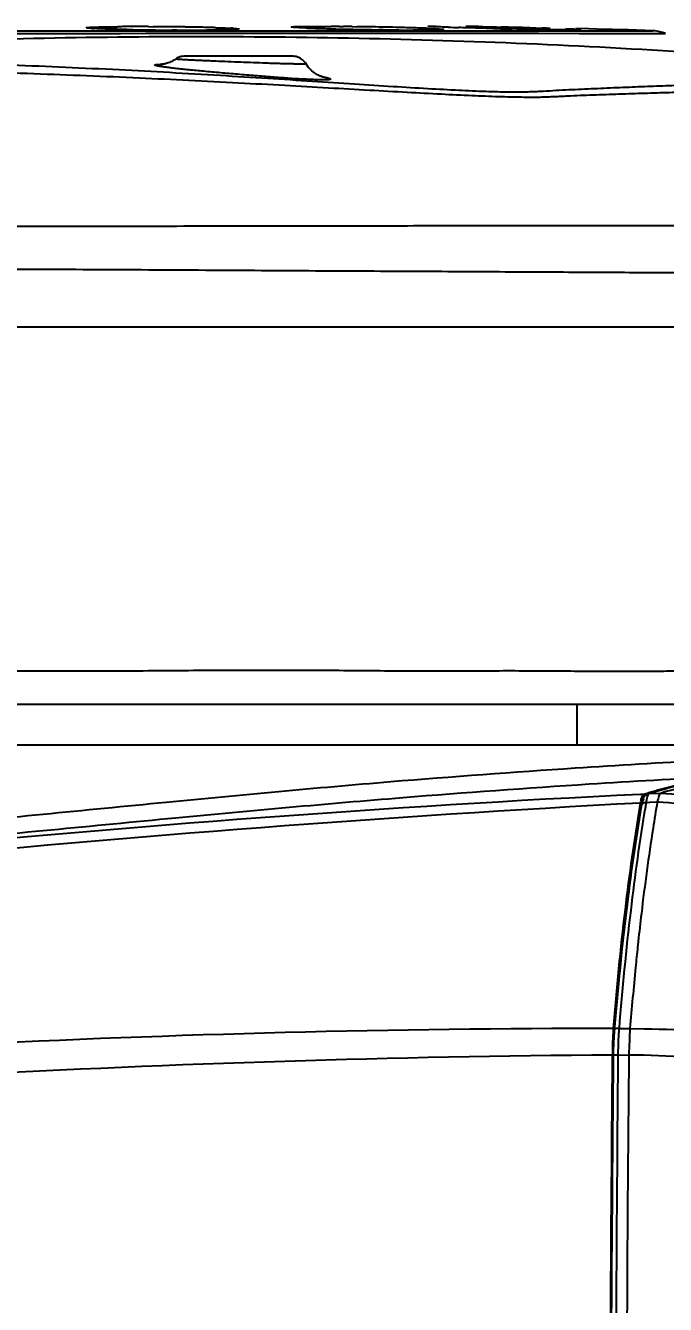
# Model space of a CAD drawing. Header units: millimetres. Extents: x 5828 to 6704, y 123 to 421.
# Drawn here: x 6432.28 to 6434.87, y 215.44 to 220.64 of the extents above; entities that cross this region are included whole.
import ezdxf

# ---------------------------------------------------------------- set-up
doc = ezdxf.new("R2010")
doc.units = ezdxf.units.MM
doc.layers.add('外形图', color=7, linetype='Continuous')
doc.layers.add('尺寸标注', color=7, linetype='Continuous')
doc.styles.add('微软雅黑', font='msyh.ttc', dxfattribs={"height": 1.5})
doc.dimstyles.new('尺寸标注_1_15比例', dxfattribs={"dimtxt": 1.5, "dimasz": 1.25, "dimexe": 0.5, "dimexo": 0.4, "dimgap": 0.5, "dimtad": 1, "dimdec": 1, "dimlfac": 15, "dimdsep": 46, "dimtxsty": '微软雅黑', "dimcen": 0.09, "dimadec": 0, "dimazin": 0, "dimtp": 0.01, "dimtm": 0.01, "dimtfac": 1, "dimtdec": 1, "dimtofl": 0, "dimtmove": 0, "dimatfit": 3, "dimfxl": 1, "dimtolj": 1, "dimarcsym": 0})

# ---------------------------------------------------------------- blocks, each defined once
blk = doc.blocks.new('*D790')
at = {"layer": 'Defpoints', "color": 0}
for p in [(6431.8498, 222.0224), (6429.7498, 214.45), (6431.8498, 214.4501)]:
    blk.add_point(p, dxfattribs=at)
at = {"layer": '尺寸标注', "color": 0, "lineweight": -2}
for p, q in [((6429.7498, 214.85), (6429.7498, 222.5224)), ((6431.8498, 214.8501), (6431.8498, 222.5224)), ((6428.4998, 222.0224), (6427.2498, 222.0224)), ((6433.0998, 222.0224), (6439.0354, 222.0224))]:
    blk.add_line(p, q, dxfattribs=at)
at = {"layer": '尺寸标注', "color": 0}
for points in [[(6428.4998, 221.814), (6428.4998, 222.2307), (6429.7498, 222.0224)], [(6433.0998, 222.2307), (6433.0998, 221.814), (6431.8498, 222.0224)]]:
    blk.add_solid(points, dxfattribs=at)
at = {"layer": '尺寸标注', "color": 0, "insert": (6436.6926, 223.3019), "char_height": 1.5, "attachment_point": 5, "style": '微软雅黑'}
blk.add_mtext('\\A1;31.5', dxfattribs=at)
blk = doc.blocks.new('*D791')
at = {"layer": 'Defpoints', "color": 0}
for p in [(6429.7498, 214.45), (6429.7498, 213.5834), (6447.9848, 213.5834)]:
    blk.add_point(p, dxfattribs=at)
at = {"layer": '尺寸标注', "color": 0, "lineweight": -2}
for p, q in [((6447.9848, 215.7), (6447.9848, 216.95)), ((6430.1498, 214.45), (6448.4848, 214.45)), ((6430.1498, 213.5834), (6448.4848, 213.5834)), ((6447.9848, 212.3334), (6447.9848, 208.1098))]:
    blk.add_line(p, q, dxfattribs=at)
at = {"layer": '尺寸标注', "color": 0}
for points in [[(6447.7765, 215.7), (6448.1932, 215.7), (6447.9848, 214.45)], [(6448.1932, 212.3334), (6447.7765, 212.3334), (6447.9848, 213.5834)]]:
    blk.add_solid(points, dxfattribs=at)
at = {"layer": '尺寸标注', "color": 0, "insert": (6446.7058, 209.5966), "char_height": 1.5, "attachment_point": 5, "rotation": 90, "style": '微软雅黑'}
blk.add_mtext('\\A1;13', dxfattribs=at)

msp = doc.modelspace()

# ---------------------------------------------------------------- linework, layer by layer
at = {"layer": '外形图', "color": 7, "linetype": 'Continuous'}
for p, q in [((6432.7748, 220.6364), (6432.7927, 220.6363)), ((6433.5491, 220.6372), (6433.5661, 220.637)), ((6433.602, 220.6366), (6433.6206, 220.6363)), ((6433.9928, 220.634), (6433.9802, 220.6344)), ((6434.1025, 220.6307), (6434.0679, 220.6317)), ((6434.1203, 220.6302), (6434.1025, 220.6307)), ((6434.1321, 220.6361), (6434.1695, 220.6354)), ((6434.1695, 220.6354), (6434.1887, 220.635)), ((6434.1887, 220.635), (6434.2079, 220.6345)), ((6434.3236, 220.6317), (6434.3398, 220.6312)), ((6434.5637, 220.6275), (6434.5108, 220.6289)), ((6434.5962, 220.6266), (6434.5637, 220.6275)), ((6430.7955, 220.6197), (6432.6538, 220.6197)), ((6432.5568, 220.6091), (6432.6609, 220.6092)), ((6432.6538, 220.6197), (6433.762, 220.6197)), ((6432.6609, 220.6092), (6432.764, 220.6093)), ((6432.764, 220.6093), (6432.866, 220.6093)), ((6432.866, 220.6093), (6432.9666, 220.6094)), ((6432.889, 220.6223), (6432.87, 220.6224)), ((6432.9666, 220.6094), (6433.3525, 220.6095)), ((6433.3525, 220.6095), (6433.6211, 220.6095)), ((6433.6211, 220.6095), (6433.7063, 220.6095)), ((6433.7063, 220.6095), (6433.8697, 220.6095)), ((6433.7279, 220.6237), (6433.709, 220.6239)), ((6433.762, 220.6197), (6434.8226, 220.6199)), ((6433.8697, 220.6095), (6433.9477, 220.6095)), ((6433.9477, 220.6095), (6434.0962, 220.6095)), ((6434.0962, 220.6095), (6434.2337, 220.6094)), ((6434.2337, 220.6094), (6434.3595, 220.6094)), ((6434.2715, 220.6266), (6434.2526, 220.627)), ((6434.3595, 220.6094), (6434.5242, 220.6092)), ((6434.4106, 220.6239), (6434.3789, 220.6245)), ((6434.5242, 220.6092), (6434.6586, 220.609)), ((6434.7245, 220.6231), (6434.5962, 220.6266)), ((6434.7025, 220.6237), (6434.6397, 220.6254)), ((6434.6586, 220.609), (6434.7308, 220.6088)), ((6434.6969, 220.6237), (6434.7265, 220.623)), ((6434.8234, 220.6199), (6434.7245, 220.6231)), ((6434.7308, 220.6088), (6434.7886, 220.6087)), ((6434.7615, 220.6087), (6434.8319, 220.6085)), ((6434.8232, 220.6199), (6434.8202, 220.6199)), ((6434.8226, 220.6199), (6434.8234, 220.6199)), ((6434.8226, 220.6199), (6434.8234, 220.6199)), ((6434.8234, 220.6199), (6434.8232, 220.6199)), ((6434.8234, 220.6199), (6434.8234, 220.6199)), ((6434.8319, 220.6085), (6434.8735, 220.608)), ((6434.8735, 220.608), (6434.8746, 220.6079)), ((6432.885, 220.5046), (6432.885, 220.5047)), ((6433.3577, 220.5167), (6432.9232, 220.5167)), ((6433.4142, 220.4855), (6433.4142, 220.4854)), ((6433.4817, 220.4328), (6433.4824, 220.4327)), ((6428.3048, 219.4167), (6437.4124, 219.4167)), ((6428.2805, 217.8834), (6435.439, 217.8834)), ((6434.5165, 217.7167), (6434.5165, 217.8834)), ((6435.2849, 217.7167), (6428.4148, 217.7167)), ((6434.7738, 217.5164), (6434.7872, 217.5172)), ((6434.7738, 217.5165), (6434.7872, 217.5172)), ((6434.7872, 217.5172), (6434.8003, 217.5213)), ((6434.7872, 217.5172), (6434.8003, 217.5208)), ((6434.8016, 217.5172), (6434.8013, 217.5171)), ((6434.8067, 217.5181), (6434.8016, 217.5172)), ((6434.855, 217.5205), (6434.8067, 217.5181)), ((6434.7722, 217.4722), (6434.7737, 217.4812)), ((6434.7801, 217.488), (6434.7765, 217.471)), ((6434.7848, 217.5011), (6434.7801, 217.488)), ((6434.7935, 217.4692), (6434.793, 217.466)), ((6434.7936, 217.4684), (6434.7931, 217.4651)), ((6434.7957, 217.4823), (6434.7935, 217.4692)), ((6434.811, 217.4831), (6434.7957, 217.4823)), ((6434.8416, 217.4847), (6434.811, 217.4831)), ((6434.686, 216.5651), (6434.7009, 216.565)), ((6434.7009, 216.565), (6434.7307, 216.565)), ((6434.6816, 216.457), (6434.726, 216.4572))]:
    msp.add_line(p, q, dxfattribs=at)
for points in [[(6434.7258, 220.623), (6434.7265, 220.623), (6434.7265, 220.623)], [(6434.8746, 220.6079), (6434.8621, 220.6129), (6434.8461, 220.6172), (6434.832, 220.6194), (6434.8234, 220.6199)], [(6434.8319, 220.6085), (6434.8479, 220.6084), (6434.8602, 220.6082), (6434.8688, 220.6081), (6434.8735, 220.608)], [(6432.885, 220.5047), (6432.8811, 220.502), (6432.8752, 220.4985), (6432.8696, 220.4954), (6432.8642, 220.4928), (6432.8591, 220.4906), (6432.8544, 220.4888), (6432.8502, 220.4874), (6432.8464, 220.4863), (6432.8431, 220.4854), (6432.8403, 220.4847), (6432.8377, 220.4842), (6432.8354, 220.4837), (6432.8334, 220.4834), (6432.8318, 220.4831), (6432.8305, 220.483), (6432.8297, 220.4829), (6432.8293, 220.4828)], [(6432.9232, 220.5167), (6432.9175, 220.5165), (6432.9118, 220.5157), (6432.9061, 220.5145), (6432.9006, 220.5128), (6432.8953, 220.5106), (6432.8902, 220.5079), (6432.885, 220.5047)], [(6433.4189, 220.4784), (6433.4119, 220.4888), (6433.4084, 220.4933), (6433.4045, 220.4975), (6433.4002, 220.5014), (6433.3956, 220.5049), (6433.3907, 220.5079), (6433.3856, 220.5106), (6433.3803, 220.5128), (6433.3748, 220.5145), (6433.3692, 220.5157), (6433.3635, 220.5165), (6433.3577, 220.5167)], [(6433.4822, 220.4318), (6433.4824, 220.4318), (6433.4824, 220.4318), (6433.4819, 220.4319), (6433.4811, 220.4321), (6433.4798, 220.4325), (6433.4782, 220.4331), (6433.4762, 220.4338), (6433.4739, 220.4347), (6433.4713, 220.4358), (6433.4684, 220.4371), (6433.4651, 220.4387), (6433.4614, 220.4407), (6433.4573, 220.443), (6433.4529, 220.4458), (6433.4482, 220.449), (6433.4434, 220.4527), (6433.4385, 220.4568), (6433.4336, 220.4614), (6433.4286, 220.4665), (6433.4237, 220.4722), (6433.4189, 220.4784)], [(6434.8013, 217.5171), (6434.7924, 217.5118), (6434.7848, 217.5011)], [(6434.7765, 217.471), (6434.7355, 217.2025), (6434.6965, 216.8788), (6434.6665, 216.5575)], [(6434.6665, 216.5575), (6434.6649, 216.5361), (6434.6625, 216.4814), (6434.6621, 216.456)], [(6434.6621, 216.456), (6434.6556, 215.5813), (6434.6517, 214.7454), (6434.6506, 214.0167)]]:
    msp.add_lwpolyline(points, dxfattribs=at)
for centre, radius, start, end in [((6432.6046, 221.6271), 0.9998, 266.6219, 267.075), ((6432.7155, 212.495), 8.1415, 90.27017, 90.46888), ((6432.7254, 210.3327), 10.3038, 89.91762, 90.2689), ((6432.7246, 208.1388), 12.4977, 89.76969, 89.92812), ((6432.72, 207.0712), 13.5653, 89.37751, 89.69278), ((6432.7289, 207.8447), 12.7918, 89.12604, 89.38006), ((6432.7599, 209.8381), 10.7981, 88.84413, 89.12904), ((6432.8188, 212.7342), 7.9015, 88.38854, 88.84752), ((6433.0578, 219.6379), 0.9934, 86.4972, 86.9585), ((6433.6142, 225.6649), 5.038, 267.7926, 268.0817), ((6433.6741, 227.4225), 6.7966, 268.07315, 268.19107), ((6433.7835, 231.0246), 10.4004, 268.21501, 268.56346), ((6433.4367, 208.2916), 12.3461, 89.4784, 89.62659), ((6433.8847, 235.036), 14.4131, 268.56086, 268.77293), ((6433.412, 205.7131), 14.9247, 89.27077, 89.40836), ((6433.3922, 204.1937), 16.4442, 88.9378, 89.20413), ((6433.409, 205.0664), 15.5713, 88.73253, 88.94), ((6433.4618, 207.4285), 13.2087, 88.50348, 88.73488), ((6433.5521, 210.8671), 9.7688, 88.13509, 88.50608), ((6433.6548, 214.1057), 6.5287, 87.98846, 88.11123), ((6433.7129, 215.74), 4.8934, 87.6991, 87.997), ((6434.4284, 233.5718), 12.9451, 268.07163, 268.26132), ((6433.7057, 199.0582), 21.5821, 88.86793, 89.04883), ((6434.9989, 254.1018), 33.4831, 268.59206, 268.72282), ((6433.6022, 193.7017), 26.9396, 88.58896, 88.71167), ((6433.6698, 196.4265), 24.214, 88.45298, 88.59022), ((6433.9161, 205.1353), 15.5017, 88.18831, 88.30677), ((6432.9086, 232.2436), 11.6211, 268.89445, 269.15532), ((6432.9451, 234.6709), 14.0487, 269.15237, 269.38146), ((6432.957, 235.7153), 15.0932, 269.37896, 269.66982), ((6432.9507, 234.3673), 13.7451, 269.74279, 269.89797), ((6432.9477, 232.2278), 11.6057, 269.89384, 270.15492), ((6432.9544, 229.6862), 9.064, 270.15639, 270.35858), ((6433.9474, 237.9306), 17.3083, 268.77058, 268.95724), ((6433.9692, 239.0856), 18.4636, 268.95511, 269.19268), ((6433.9446, 237.2361), 16.6139, 269.25266, 269.38026), ((6433.9157, 234.4857), 13.8634, 269.37661, 269.59323), ((6433.8926, 231.2593), 10.6368, 269.59434, 269.76796), ((6434.8145, 245.0426), 24.422, 268.85619, 268.97788), ((6434.3161, 216.6037), 4.0263, 87.3465, 87.808), ((6432.8424, 219.7901), 0.6935, 90.6365, 91.0919), ((6433.358, 219.7661), 0.6781, 79.4895, 79.9209), ((6437.843, 155.2394), 62.3526, 92.821433, 98.506659), ((6438.4399, 149.0769), 68.5024, 93.067874, 98.239389), ((6434.9923, 217.4309), 0.219, 169.3755, 170.3346), ((6434.9457, 217.4678), 0.1505, 167.3333, 168.8342), ((6445.3416, 215.7827), 10.6383, 173.25574, 173.86814), ((6446.9618, 215.6114), 12.2675, 173.98642, 174.37964), ((6445.7996, 215.7326), 11.099, 173.86341, 173.98019), ((6452.158, 215.1051), 17.4884, 174.39623, 175.21135), ((6434.6628, 164.143), 52.422, 89.99924, 95.83212), ((6436.175, 216.4469), 1.5162, 176.8418, 178.2151), ((6435.9986, 216.4567), 1.3395, 175.6648, 176.8419), ((6435.8777, 216.4656), 1.2183, 175.3164, 175.653), ((6436.3002, 216.4476), 1.6186, 177.0658, 178.351), ((6436.1168, 216.457), 1.4349, 176.0244, 177.0643), ((6435.9882, 216.4657), 1.306, 175.6389, 176.0153), ((6436.3065, 216.4426), 1.6477, 178.2076, 179.5058), ((6436.4412, 216.4434), 1.7596, 178.3439, 179.5576), ((6435.0499, 161.3778), 55.0804, 90.40681, 95.94119), ((6703.2158, 213.9659), 268.5685, 179.468583, 179.989159), ((6725.7826, 213.858), 291.1318, 179.488731, 179.968771), ((6723.987, 213.8649), 289.317, 179.486677, 179.969947)]:
    msp.add_arc(centre, radius, start, end, dxfattribs=at)
for points, knots in [([(6432.5221, 220.6317), (6432.5221, 220.6325), (6432.5264, 220.6324), (6432.5314, 220.6336), (6432.5426, 220.6339), (6432.5567, 220.6346), (6432.5751, 220.6351), (6432.6061, 220.6358), (6432.6311, 220.6361), (6432.6488, 220.6362)], [0, 0, 0, 0, 0.017832, 0.068246, 0.151133, 0.265444, 0.409644, 0.581765, 1, 1, 1, 1]), ([(6432.5457, 220.629), (6432.5422, 220.6292), (6432.5365, 220.6296), (6432.5286, 220.6301), (6432.525, 220.631), (6432.5221, 220.6312), (6432.5221, 220.6317)], [0, 0, 0, 0, 0.430754, 0.742074, 0.931433, 1, 1, 1, 1]), ([(6432.6844, 220.6247), (6432.6709, 220.6249), (6432.6273, 220.6259), (6432.5837, 220.627), (6432.5535, 220.6286)], [0, 0, 0, 0, 0.307851, 1, 1, 1, 1]), ([(6433.041, 220.6325), (6433.0479, 220.6323), (6433.071, 220.6316), (6433.0942, 220.6307), (6433.1105, 220.6299)], [0, 0, 0, 0, 0.295928, 1, 1, 1, 1]), ([(6433.1185, 220.6294), (6433.1219, 220.6292), (6433.1276, 220.6288), (6433.1355, 220.6282), (6433.1391, 220.6274), (6433.1421, 220.6272), (6433.1421, 220.6266)], [0, 0, 0, 0, 0.430702, 0.742004, 0.931381, 1, 1, 1, 1]), ([(6433.3547, 220.6351), (6433.3547, 220.6361), (6433.3606, 220.6354), (6433.3669, 220.637), (6433.3816, 220.6368), (6433.3999, 220.6374), (6433.4236, 220.6375), (6433.4631, 220.6377), (6433.4948, 220.6376), (6433.5172, 220.6374)], [0, 0, 0, 0, 0.017714, 0.069075, 0.153483, 0.26947, 0.414967, 0.58736, 1, 1, 1, 1]), ([(6433.3809, 220.6324), (6433.3771, 220.6327), (6433.3708, 220.6331), (6433.362, 220.6335), (6433.3581, 220.6345), (6433.3547, 220.6345), (6433.3547, 220.6351)], [0, 0, 0, 0, 0.431539, 0.743595, 0.933117, 1, 1, 1, 1]), ([(6433.4201, 220.6307), (6433.4164, 220.6308), (6433.4033, 220.6313), (6433.3902, 220.6319), (6433.3809, 220.6324)], [0, 0, 0, 0, 0.288422, 1, 1, 1, 1]), ([(6433.9094, 220.6294), (6433.913, 220.6292), (6433.9258, 220.6287), (6433.9386, 220.6281), (6433.9477, 220.6276)], [0, 0, 0, 0, 0.28706, 1, 1, 1, 1]), ([(6433.9111, 220.638), (6433.9111, 220.6383), (6433.9126, 220.6382), (6433.9132, 220.6384), (6433.9139, 220.6384)], [0, 0, 0, 0, 0.257297, 1, 1, 1, 1]), ([(6433.9397, 220.636), (6433.9356, 220.6362), (6433.9287, 220.6367), (6433.919, 220.6367), (6433.9149, 220.638), (6433.9111, 220.6374), (6433.9111, 220.638)], [0, 0, 0, 0, 0.43274, 0.745709, 0.935332, 1, 1, 1, 1]), ([(6433.9139, 220.6384), (6433.9153, 220.6385), (6433.9251, 220.6388), (6433.9349, 220.6388), (6433.9432, 220.6387)], [0, 0, 0, 0, 0.149144, 1, 1, 1, 1]), ([(6433.9802, 220.6344), (6433.9763, 220.6346), (6433.9628, 220.6351), (6433.9493, 220.6356), (6433.9397, 220.636)], [0, 0, 0, 0, 0.28681, 1, 1, 1, 1]), ([(6433.9477, 220.6276), (6433.9516, 220.6273), (6433.9581, 220.6268), (6433.9672, 220.6264), (6433.9712, 220.6254), (6433.9747, 220.6254), (6433.9747, 220.6248)], [0, 0, 0, 0, 0.431476, 0.743596, 0.933188, 1, 1, 1, 1]), ([(6430.3949, 220.4903), (6430.8475, 220.5276), (6431.7548, 220.5826), (6433.1182, 220.606), (6434.4811, 220.57), (6435.3877, 220.5066), (6435.8398, 220.4652)], [0, 0, 0, 0, 0.24991, 0.500056, 0.750174, 1, 1, 1, 1]), ([(6432.1342, 220.6088), (6432.1698, 220.6088), (6432.3106, 220.6089), (6432.4515, 220.609), (6432.5568, 220.6091)], [0, 0, 0, 0, 0.252073, 1, 1, 1, 1]), ([(6433.1421, 220.6266), (6433.1421, 220.6258), (6433.1375, 220.6259), (6433.1324, 220.6247), (6433.1208, 220.6244), (6433.1062, 220.6237), (6433.0872, 220.6233), (6433.0552, 220.6227), (6433.0294, 220.6225), (6433.0111, 220.6223)], [0, 0, 0, 0, 0.017833, 0.068351, 0.151404, 0.2659, 0.410243, 0.582395, 1, 1, 1, 1]), ([(6433.9747, 220.6248), (6433.9747, 220.6241), (6433.9704, 220.6244), (6433.9656, 220.6233), (6433.9544, 220.6233), (6433.9405, 220.6228), (6433.9224, 220.6227), (6433.8918, 220.6224), (6433.867, 220.6225), (6433.8495, 220.6226)], [0, 0, 0, 0, 0.017456, 0.06771, 0.150497, 0.264759, 0.408974, 0.581196, 1, 1, 1, 1]), ([(6434.5311, 220.6236), (6434.5311, 220.6229), (6434.5269, 220.6238), (6434.5224, 220.6226), (6434.5116, 220.6231), (6434.4983, 220.6228), (6434.4808, 220.623), (6434.4513, 220.6233), (6434.4274, 220.6237), (6434.4106, 220.6239)], [0, 0, 0, 0, 0.016949, 0.066965, 0.149553, 0.263666, 0.407825, 0.580154, 1, 1, 1, 1]), ([(6434.5025, 220.6257), (6434.5073, 220.6254), (6434.5146, 220.6253), (6434.5238, 220.6241), (6434.5292, 220.6249), (6434.5311, 220.6236)], [0, 0, 0, 0, 0.500444, 0.750668, 1, 1, 1, 1]), ([(6436.3818, 220.3957), (6436.3835, 220.3953), (6436.3858, 220.3946), (6436.3887, 220.3937), (6436.3904, 220.3931), (6436.3919, 220.3925), (6436.393, 220.392), (6436.3939, 220.3915), (6436.3945, 220.3911), (6436.3948, 220.3906), (6436.3946, 220.3901), (6436.3941, 220.3898), (6436.3933, 220.3895), (6436.3922, 220.3893), (6436.39, 220.389), (6436.3864, 220.3888), (6436.381, 220.3887), (6436.3744, 220.3888), (6436.3668, 220.389), (6436.3582, 220.3893), (6436.349, 220.3897), (6436.3393, 220.3902), (6436.3293, 220.3907), (6436.3156, 220.3914), (6436.2986, 220.3923), (6436.2784, 220.3932), (6436.2583, 220.394), (6436.2381, 220.3949), (6436.2178, 220.3957), (6436.1904, 220.3968), (6436.156, 220.3981), (6436.1146, 220.3995), (6436.0732, 220.4007), (6436.0314, 220.4019), (6435.9893, 220.4029), (6435.9467, 220.4038), (6435.889, 220.405), (6435.8159, 220.4062), (6435.7272, 220.4072), (6435.6064, 220.4079), (6435.4526, 220.4078), (6435.2644, 220.4055), (6435.0718, 220.4016), (6434.9088, 220.3969), (6434.7765, 220.3919), (6434.6755, 220.3876), (6434.5901, 220.384), (6434.521, 220.3809), (6434.4691, 220.3784), (6434.4172, 220.3756), (6434.3735, 220.3731), (6434.337, 220.3713), (6434.3067, 220.3703), (6434.2728, 220.3698), (6434.2346, 220.37), (6434.1914, 220.3709), (6434.1245, 220.373), (6434.03, 220.3772), (6433.9043, 220.384), (6433.7628, 220.3927), (6433.6065, 220.4028), (6433.4368, 220.414), (6433.2552, 220.4257), (6432.9932, 220.4421), (6432.6468, 220.4616), (6432.2159, 220.4806), (6431.774, 220.4931), (6431.4772, 220.4961), (6431.3292, 220.496)], [0, 0, 0, 0, 0.001005, 0.001424, 0.001788, 0.002095, 0.002344, 0.002537, 0.002676, 0.002769, 0.002847, 0.002957, 0.003121, 0.003346, 0.003636, 0.004419, 0.005476, 0.006786, 0.008313, 0.010011, 0.011839, 0.013759, 0.015739, 0.017757, 0.021808, 0.025783, 0.029718, 0.033675, 0.037682, 0.041725, 0.049858, 0.058001, 0.066147, 0.07434, 0.082622, 0.091004, 0.099485, 0.116686, 0.134131, 0.15183, 0.187963, 0.224906, 0.262845, 0.301622, 0.321144, 0.340943, 0.361275, 0.371569, 0.381799, 0.391929, 0.402207, 0.407637, 0.413513, 0.420086, 0.42759, 0.436101, 0.445569, 0.467102, 0.491878, 0.519837, 0.550741, 0.584288, 0.620184, 0.658153, 0.739165, 0.82487, 0.912674, 1, 1, 1, 1]), ([(6433.5141, 220.4236), (6433.5141, 220.4235), (6433.5141, 220.4232), (6433.5138, 220.4228), (6433.5134, 220.4225), (6433.5127, 220.4222), (6433.5118, 220.4219), (6433.5102, 220.4215), (6433.5077, 220.4211), (6433.504, 220.4207), (6433.4995, 220.4205), (6433.4941, 220.4203), (6433.4879, 220.4202), (6433.4809, 220.4202), (6433.47, 220.4203), (6433.4544, 220.4207), (6433.4336, 220.4215), (6433.4007, 220.4231), (6433.3538, 220.4259), (6433.2922, 220.4302), (6433.225, 220.4354), (6433.155, 220.4411), (6433.0849, 220.4471), (6433.0278, 220.4522), (6432.9843, 220.4563), (6432.954, 220.4593), (6432.9257, 220.4621), (6432.8998, 220.4649), (6432.8765, 220.4674), (6432.8588, 220.4695), (6432.8462, 220.4712), (6432.8378, 220.4723), (6432.8303, 220.4733), (6432.8235, 220.4744), (6432.8176, 220.4753), (6432.8126, 220.4763), (6432.8084, 220.4771), (6432.805, 220.4779), (6432.8028, 220.4786), (6432.8015, 220.4792), (6432.8008, 220.4795), (6432.8003, 220.4798), (6432.8, 220.4802), (6432.8, 220.4806), (6432.8002, 220.4807), (6432.8003, 220.4808)], [0, 0, 0, 0, 0.000524, 0.001108, 0.001879, 0.002893, 0.004177, 0.005742, 0.009734, 0.014893, 0.021224, 0.028711, 0.03734, 0.047094, 0.057954, 0.082884, 0.111897, 0.144739, 0.220639, 0.307732, 0.402667, 0.501701, 0.600843, 0.696048, 0.740944, 0.783412, 0.823025, 0.859374, 0.892104, 0.920882, 0.933703, 0.945441, 0.956065, 0.965547, 0.97387, 0.981019, 0.98698, 0.991742, 0.995308, 0.996651, 0.997709, 0.998498, 0.999057, 0.999493, 1, 1, 1, 1]), ([(6432.8003, 220.4808), (6432.8005, 220.4811), (6432.8015, 220.4815), (6432.8032, 220.4819), (6432.8058, 220.4823), (6432.809, 220.4826), (6432.813, 220.4829), (6432.8198, 220.4833), (6432.8253, 220.4835), (6432.8292, 220.4835)], [0, 0, 0, 0, 0.038174, 0.100283, 0.187406, 0.299786, 0.437459, 0.600302, 1, 1, 1, 1]), ([(6433.4142, 220.4854), (6433.4142, 220.4854), (6433.4141, 220.4852), (6433.4136, 220.4851), (6433.4127, 220.4849), (6433.4111, 220.4847), (6433.4089, 220.4846), (6433.406, 220.4844), (6433.4025, 220.4844), (6433.3985, 220.4843), (6433.3919, 220.4843), (6433.3822, 220.4843), (6433.3689, 220.4845), (6433.3535, 220.4848), (6433.3361, 220.4852), (6433.3169, 220.4857), (6433.2961, 220.4864), (6433.2739, 220.4871), (6433.2421, 220.4882), (6433.2003, 220.4897), (6433.1492, 220.4917), (6433.098, 220.4937), (6433.0562, 220.4954), (6433.0243, 220.4968), (6433.002, 220.4978), (6432.9812, 220.4987), (6432.962, 220.4996), (6432.9447, 220.5004), (6432.9293, 220.5012), (6432.9161, 220.5019), (6432.9065, 220.5025), (6432.9, 220.5029), (6432.896, 220.5032), (6432.8926, 220.5035), (6432.8899, 220.5037), (6432.888, 220.5039), (6432.8868, 220.5041), (6432.8861, 220.5042), (6432.8856, 220.5043), (6432.8853, 220.5044), (6432.8849, 220.5045), (6432.885, 220.5046)], [0, 0, 0, 0, 0.000294, 0.000812, 0.002685, 0.005724, 0.009935, 0.015317, 0.021861, 0.029549, 0.038364, 0.059291, 0.084448, 0.113601, 0.146482, 0.182784, 0.222173, 0.264268, 0.308675, 0.402703, 0.500617, 0.598593, 0.692777, 0.73728, 0.77947, 0.818931, 0.855279, 0.888166, 0.917266, 0.942312, 0.963057, 0.971756, 0.979311, 0.985705, 0.990922, 0.994953, 0.996523, 0.997796, 0.998773, 0.999456, 1, 1, 1, 1]), ([(6436.4639, 220.3722), (6436.4644, 220.372), (6436.4652, 220.3716), (6436.4663, 220.371), (6436.4671, 220.3704), (6436.4676, 220.3699), (6436.4678, 220.3693), (6436.4677, 220.3687), (6436.4671, 220.3683), (6436.4664, 220.3679), (6436.4653, 220.3676), (6436.4632, 220.3671), (6436.4597, 220.3667), (6436.4546, 220.3664), (6436.4484, 220.3663), (6436.4411, 220.3663), (6436.4329, 220.3664), (6436.4241, 220.3666), (6436.4114, 220.3669), (6436.395, 220.3676), (6436.3751, 220.3685), (6436.3552, 220.3693), (6436.3354, 220.37), (6436.3156, 220.3708), (6436.2886, 220.3718), (6436.2546, 220.3731), (6436.2136, 220.3745), (6436.1723, 220.3759), (6436.1309, 220.3771), (6436.0892, 220.3782), (6436.0329, 220.3795), (6435.9616, 220.3807), (6435.8753, 220.3817), (6435.7878, 220.382), (6435.6991, 220.3819), (6435.6093, 220.3813), (6435.4868, 220.3801), (6435.3299, 220.3779), (6435.1373, 220.3743), (6434.9735, 220.3706), (6434.8399, 220.3666), (6434.7374, 220.3633), (6434.6508, 220.3605), (6434.5807, 220.3581), (6434.5281, 220.356), (6434.4845, 220.3541), (6434.4495, 220.3524), (6434.4224, 220.3511), (6434.3938, 220.3499), (6434.3624, 220.349), (6434.3273, 220.3487), (6434.2879, 220.3491), (6434.2439, 220.35), (6434.1768, 220.3519), (6434.0831, 220.3556), (6433.9592, 220.3615), (6433.8205, 220.3689), (6433.6677, 220.3776), (6433.5021, 220.3871), (6433.3249, 220.3971), (6433.0688, 220.4111), (6432.7289, 220.4282), (6432.3044, 220.4455), (6431.8664, 220.4581), (6431.5713, 220.4625), (6431.4236, 220.4635)], [0, 0, 0, 0, 0.000299, 0.000543, 0.000736, 0.000879, 0.000986, 0.001083, 0.001206, 0.001376, 0.001601, 0.001886, 0.002644, 0.003658, 0.00491, 0.006367, 0.007994, 0.009754, 0.011614, 0.015519, 0.019505, 0.023431, 0.027328, 0.031255, 0.03524, 0.043323, 0.051473, 0.059635, 0.06782, 0.076064, 0.084386, 0.101264, 0.118376, 0.135675, 0.153204, 0.170997, 0.189039, 0.225933, 0.264122, 0.303381, 0.323244, 0.343462, 0.364228, 0.374714, 0.38512, 0.395433, 0.400621, 0.405935, 0.411535, 0.41766, 0.424547, 0.432361, 0.441089, 0.450673, 0.472205, 0.496759, 0.524316, 0.554673, 0.587577, 0.622784, 0.660067, 0.739872, 0.824778, 0.912324, 1, 1, 1, 1]), ([(6433.4824, 220.4327), (6433.4869, 220.4318), (6433.4932, 220.4306), (6433.5009, 220.4288), (6433.5054, 220.4276), (6433.5089, 220.4265), (6433.5115, 220.4255), (6433.5132, 220.4247), (6433.514, 220.4239), (6433.5141, 220.4236)], [0, 0, 0, 0, 0.412078, 0.577749, 0.715996, 0.826698, 0.910095, 0.966931, 1, 1, 1, 1]), ([(6431.1384, 219.8245), (6431.2971, 219.8245), (6431.536, 219.8244), (6431.8549, 219.8246), (6432.1736, 219.8251), (6432.4898, 219.8258), (6432.802, 219.8262), (6433.0298, 219.8263), (6433.2518, 219.8264), (6433.4669, 219.8267), (6433.6741, 219.8272), (6433.8724, 219.8277), (6434.0609, 219.8281), (6434.2386, 219.8283), (6434.4047, 219.8285), (6434.5584, 219.8287), (6434.6991, 219.8289), (6434.8262, 219.8289), (6434.9233, 219.8289), (6434.9936, 219.829), (6435.0536, 219.8292), (6435.1084, 219.8292), (6435.1583, 219.8288), (6435.1905, 219.8286), (6435.22, 219.8288), (6435.2478, 219.8292), (6435.2749, 219.8294), (6435.3019, 219.8292), (6435.3291, 219.8286), (6435.3654, 219.828), (6435.4103, 219.8283), (6435.4639, 219.8297), (6435.5172, 219.8302), (6435.5707, 219.8297), (6435.624, 219.8288), (6435.677, 219.828), (6435.7296, 219.8275), (6435.7819, 219.8274), (6435.8512, 219.8276), (6435.9373, 219.828), (6436.04, 219.8285), (6436.1752, 219.8286), (6436.3092, 219.8278), (6436.4419, 219.8275), (6436.5238, 219.8276), (6436.5888, 219.8276), (6436.637, 219.8276), (6436.6849, 219.8278), (6436.7482, 219.8281), (6436.8111, 219.8284), (6436.8736, 219.8282), (6436.9198, 219.8279), (6436.9657, 219.8277), (6437.0112, 219.8278), (6437.0566, 219.8284), (6437.0943, 219.8288), (6437.1245, 219.8286), (6437.1471, 219.8283), (6437.1696, 219.8279), (6437.1919, 219.8278), (6437.2139, 219.8282), (6437.2357, 219.8292), (6437.2575, 219.8294), (6437.272, 219.8282), (6437.2792, 219.827)], [0, 0, 0, 0, 0.077556, 0.116688, 0.155805, 0.233231, 0.271162, 0.308324, 0.344534, 0.379616, 0.413405, 0.445743, 0.47648, 0.505467, 0.532557, 0.557622, 0.580566, 0.601308, 0.619721, 0.628, 0.63564, 0.649018, 0.654793, 0.660007, 0.664759, 0.669219, 0.673579, 0.677968, 0.682419, 0.686888, 0.695697, 0.704366, 0.713048, 0.721768, 0.73047, 0.7391, 0.747659, 0.756167, 0.764646, 0.781523, 0.79825, 0.814819, 0.84756, 0.863707, 0.879663, 0.887566, 0.89542, 0.903225, 0.910981, 0.926349, 0.933951, 0.941484, 0.948944, 0.956347, 0.963727, 0.971112, 0.974803, 0.978484, 0.982147, 0.985778, 0.989369, 0.992917, 0.996442, 1, 1, 1, 1]), ([(6431.1244, 219.6562), (6431.2844, 219.6556), (6431.606, 219.6541), (6432.0876, 219.6519), (6432.4878, 219.6502), (6432.8034, 219.6486), (6433.0341, 219.6472), (6433.2593, 219.6458), (6433.4778, 219.6445), (6433.6886, 219.6434), (6433.8909, 219.6424), (6434.0835, 219.6414), (6434.2657, 219.6404), (6434.4364, 219.6394), (6434.595, 219.6386), (6434.7408, 219.6378), (6434.8731, 219.6372), (6434.9912, 219.6365), (6435.0804, 219.6363), (6435.1441, 219.6363), (6435.1859, 219.6363), (6435.2238, 219.6363), (6435.2581, 219.6364), (6435.2891, 219.6368), (6435.3177, 219.6377), (6435.345, 219.6386), (6435.3809, 219.6395), (6435.4169, 219.6391), (6435.4532, 219.6389), (6435.4802, 219.6391), (6435.5071, 219.6398), (6435.5426, 219.6409), (6435.5871, 219.642), (6435.6406, 219.6422), (6435.694, 219.6416), (6435.7471, 219.6411), (6435.8173, 219.6408), (6435.9045, 219.6413), (6436.0086, 219.6422), (6436.1119, 219.6431), (6436.2142, 219.6436), (6436.3155, 219.6438), (6436.416, 219.6439), (6436.5155, 219.6441), (6436.614, 219.6446), (6436.7115, 219.6448), (6436.8081, 219.6452), (6436.888, 219.6451), (6436.9515, 219.6445), (6436.9986, 219.6438), (6437.0453, 219.6431), (6437.0918, 219.6427), (6437.1381, 219.6427), (6437.1768, 219.6426), (6437.2076, 219.6421), (6437.2306, 219.6415), (6437.2535, 219.6409), (6437.2762, 219.6406), (6437.2986, 219.6409), (6437.3209, 219.6416), (6437.3433, 219.6415), (6437.3583, 219.6398), (6437.3657, 219.6384)], [0, 0, 0, 0, 0.076909, 0.154556, 0.231494, 0.269241, 0.306266, 0.342395, 0.377457, 0.411291, 0.443742, 0.474658, 0.50389, 0.531291, 0.556736, 0.580122, 0.601359, 0.62033, 0.636891, 0.644228, 0.650927, 0.656994, 0.662456, 0.667384, 0.671909, 0.67622, 0.680485, 0.689179, 0.693555, 0.697895, 0.702188, 0.706457, 0.714997, 0.723574, 0.732146, 0.740663, 0.74911, 0.765893, 0.782587, 0.79914, 0.815525, 0.831761, 0.847861, 0.863814, 0.879597, 0.89521, 0.91068, 0.926018, 0.933623, 0.941169, 0.94865, 0.956086, 0.963509, 0.970939, 0.974649, 0.978343, 0.98201, 0.985639, 0.98923, 0.992797, 0.996366, 1, 1, 1, 1]), ([(6435.3222, 218.0163), (6435.3148, 218.0167), (6435.3036, 218.0176), (6435.2884, 218.0186), (6435.2764, 218.0189), (6435.2639, 218.019), (6435.251, 218.0186), (6435.2376, 218.0179), (6435.2188, 218.017), (6435.1993, 218.0165), (6435.1791, 218.0165), (6435.1633, 218.0167), (6435.1469, 218.0171), (6435.1242, 218.0176), (6435.0945, 218.0181), (6435.0574, 218.0184), (6435.0043, 218.0183), (6434.9333, 218.0173), (6434.843, 218.0159), (6434.7457, 218.0152), (6434.6419, 218.0154), (6434.5513, 218.016), (6434.4757, 218.0165), (6434.4167, 218.017), (6434.3562, 218.0174), (6434.2728, 218.0178), (6434.165, 218.0177), (6434.0317, 218.017), (6433.8934, 218.0165), (6433.7505, 218.0174), (6433.6031, 218.0187), (6433.4518, 218.0199), (6433.2968, 218.0205), (6433.1386, 218.0202), (6432.9774, 218.0193), (6432.8136, 218.018), (6432.6758, 218.017), (6432.5644, 218.0167), (6432.4803, 218.0167), (6432.3958, 218.0169), (6432.2826, 218.0172), (6432.1406, 218.0174), (6431.9983, 218.0171), (6431.8842, 218.0168), (6431.7701, 218.0166), (6431.6277, 218.0167), (6431.4573, 218.0169), (6431.3158, 218.0169), (6431.2031, 218.0168), (6431.147, 218.0167), (6431.119, 218.0167)], [0, 0, 0, 0, 0.00525, 0.008014, 0.010875, 0.013841, 0.016916, 0.020105, 0.02341, 0.030366, 0.034019, 0.037791, 0.041681, 0.045688, 0.054048, 0.062865, 0.07213, 0.091973, 0.113503, 0.136657, 0.161381, 0.187624, 0.201299, 0.215334, 0.229722, 0.244453, 0.274913, 0.306643, 0.339568, 0.373612, 0.408692, 0.444723, 0.481622, 0.519302, 0.557678, 0.596664, 0.636172, 0.656093, 0.676112, 0.696215, 0.716392, 0.756919, 0.797597, 0.817964, 0.838333, 0.879033, 0.919604, 0.959956, 0.980022, 1, 1, 1, 1]), ([(6428.6642, 217.2233), (6428.7395, 217.2333), (6428.9128, 217.2418), (6429.2024, 217.2484), (6429.5497, 217.2538), (6429.947, 217.2626), (6430.3855, 217.2797), (6431.0242, 217.316), (6431.848, 217.3851), (6432.8171, 217.4834), (6433.7034, 217.5663), (6434.4308, 217.6201), (6434.8539, 217.6455), (6435.0271, 217.6546)], [0, 0, 0, 0, 0.035719, 0.081457, 0.13628, 0.199023, 0.268321, 0.34266, 0.499852, 0.65702, 0.800703, 0.918459, 1, 1, 1, 1]), ([(6428.6249, 217.1601), (6428.7032, 217.1694), (6428.8823, 217.1773), (6429.1807, 217.184), (6429.5368, 217.1895), (6429.9426, 217.1988), (6430.3891, 217.2164), (6431.0376, 217.2531), (6431.8728, 217.3222), (6432.8544, 217.4196), (6433.7515, 217.5017), (6434.4873, 217.5549), (6434.9152, 217.5801), (6435.0905, 217.5891)], [0, 0, 0, 0, 0.036475, 0.082866, 0.138208, 0.201281, 0.27072, 0.345035, 0.501891, 0.65854, 0.80161, 0.918781, 1, 1, 1, 1]), ([(6434.8003, 217.5213), (6434.8291, 217.5302), (6434.9431, 217.5623), (6435.0606, 217.5827), (6435.1485, 217.5907)], [0, 0, 0, 0, 0.254339, 1, 1, 1, 1]), ([(6435.1469, 217.5891), (6435.1184, 217.5862), (6435.0034, 217.5712), (6434.89, 217.5443), (6434.8067, 217.5181)], [0, 0, 0, 0, 0.246384, 1, 1, 1, 1]), ([(6435.1494, 217.5847), (6435.1256, 217.5814), (6435.0263, 217.5657), (6434.9281, 217.543), (6434.855, 217.5205)], [0, 0, 0, 0, 0.239549, 1, 1, 1, 1]), ([(6434.7737, 217.4812), (6434.7748, 217.4874), (6434.7769, 217.4978), (6434.7802, 217.5081), (6434.7823, 217.5119)], [0, 0, 0, 0, 0.5931, 1, 1, 1, 1]), ([(6434.7823, 217.5119), (6434.7827, 217.5126), (6434.7839, 217.5147), (6434.7857, 217.5167), (6434.7872, 217.5172)], [0, 0, 0, 0, 0.320611, 1, 1, 1, 1]), ([(6434.8027, 217.513), (6434.8023, 217.5122), (6434.8007, 217.5082), (6434.7997, 217.5041), (6434.7989, 217.5008)], [0, 0, 0, 0, 0.203385, 1, 1, 1, 1]), ([(6434.8067, 217.5181), (6434.8063, 217.518), (6434.8044, 217.5168), (6434.8034, 217.5146), (6434.8027, 217.513)], [0, 0, 0, 0, 0.179478, 1, 1, 1, 1]), ([(6434.8551, 217.5205), (6434.8536, 217.52), (6434.8505, 217.5167), (6434.8462, 217.5046), (6434.8431, 217.4937), (6434.8417, 217.4852)], [0, 0, 0, 0, 0.124596, 0.326523, 1, 1, 1, 1]), ([(6436.3111, 217.5295), (6436.2758, 217.5219), (6436.2079, 217.5079), (6436.0933, 217.4884), (6435.9505, 217.4723), (6435.7561, 217.464), (6435.5034, 217.4725), (6435.1965, 217.4954), (6434.9735, 217.5123), (6434.8551, 217.5205)], [0, 0, 0, 0, 0.073993, 0.142312, 0.23831, 0.368691, 0.54108, 0.756562, 1, 1, 1, 1]), ([(6434.6635, 216.565), (6434.6767, 216.7264), (6434.7065, 217.0296), (6434.7484, 217.3314), (6434.7722, 217.4722)], [0, 0, 0, 0, 0.531459, 1, 1, 1, 1]), ([(6434.7765, 217.4676), (6434.7524, 217.3264), (6434.7099, 217.023), (6434.68, 216.7182), (6434.6667, 216.5558)], [0, 0, 0, 0, 0.467925, 1, 1, 1, 1]), ([(6434.793, 217.466), (6434.7695, 217.3262), (6434.7282, 217.0264), (6434.6989, 216.7252), (6434.686, 216.5651)], [0, 0, 0, 0, 0.46882, 1, 1, 1, 1]), ([(6434.8416, 217.4847), (6434.8356, 217.4494), (6434.8111, 217.299), (6434.7906, 217.1479), (6434.7769, 217.032)], [0, 0, 0, 0, 0.234746, 1, 1, 1, 1]), ([(6434.7798, 217.4833), (6434.7796, 217.4824), (6434.7785, 217.4784), (6434.7777, 217.4744), (6434.7771, 217.4712)], [0, 0, 0, 0, 0.226838, 1, 1, 1, 1]), ([(6434.7957, 217.4823), (6434.794, 217.4824), (6434.7876, 217.4822), (6434.7808, 217.4792), (6434.7783, 217.4753)], [0, 0, 0, 0, 0.279337, 1, 1, 1, 1]), ([(6434.7879, 217.4982), (6434.786, 217.4976), (6434.7825, 217.4921), (6434.7808, 217.4869), (6434.7798, 217.4833)], [0, 0, 0, 0, 0.353565, 1, 1, 1, 1]), ([(6434.7981, 217.497), (6434.7979, 217.4958), (6434.797, 217.491), (6434.7962, 217.4861), (6434.7957, 217.4823)], [0, 0, 0, 0, 0.229413, 1, 1, 1, 1]), ([(6436.3827, 217.4996), (6436.3692, 217.4972), (6436.3333, 217.4884), (6436.2632, 217.472), (6436.1564, 217.4521), (6436.0038, 217.4337), (6435.7955, 217.4234), (6435.5259, 217.4312), (6435.2011, 217.4562), (6434.966, 217.4757), (6434.8417, 217.4852)], [0, 0, 0, 0, 0.026471, 0.071568, 0.13948, 0.236709, 0.369098, 0.543057, 0.75849, 1, 1, 1, 1]), ([(6434.7306, 216.5641), (6434.8887, 216.565), (6435.1985, 216.5422), (6435.6441, 216.4968), (6436.0476, 216.4583), (6436.3887, 216.4627), (6436.6518, 216.4936), (6436.8589, 216.5473), (6436.9736, 216.5998), (6437.0306, 216.6278)], [0, 0, 0, 0, 0.203727, 0.399381, 0.577596, 0.725434, 0.838053, 0.918162, 1, 1, 1, 1]), ([(6434.6667, 216.5558), (6434.666, 216.5479), (6434.6637, 216.5146), (6434.6626, 216.4813), (6434.6624, 216.4559)], [0, 0, 0, 0, 0.237858, 1, 1, 1, 1]), ([(6434.686, 216.5651), (6434.6814, 216.5653), (6434.6744, 216.5652), (6434.6667, 216.5602), (6434.6665, 216.5575)], [0, 0, 0, 0, 0.621705, 1, 1, 1, 1]), ([(6434.7306, 216.5641), (6434.7291, 216.547), (6434.7293, 216.5117), (6434.7262, 216.4764), (6434.726, 216.4583)], [0, 0, 0, 0, 0.485886, 1, 1, 1, 1]), ([(6434.726, 216.4583), (6434.887, 216.4571), (6435.2021, 216.4293), (6435.6555, 216.3778), (6436.0669, 216.3402), (6436.4142, 216.3465), (6436.6812, 216.38), (6436.8683, 216.4318), (6436.9833, 216.4877), (6437.0376, 216.523), (6437.056, 216.537)], [0, 0, 0, 0, 0.203769, 0.39977, 0.57824, 0.726194, 0.838635, 0.918295, 0.970622, 1, 1, 1, 1]), ([(6434.6816, 216.457), (6434.6791, 216.457), (6434.6747, 216.4569), (6434.6682, 216.457), (6434.665, 216.4562), (6434.6621, 216.4565), (6434.6621, 216.456)], [0, 0, 0, 0, 0.382019, 0.706047, 0.9217, 1, 1, 1, 1]), ([(6434.726, 216.4572), (6434.7242, 216.254), (6434.7194, 215.7457), (6434.7168, 214.9322), (6434.7145, 214.3219), (6434.7145, 214.0167)], [0, 0, 0, 0, 0.249832, 0.62482, 1, 1, 1, 1])]:
    msp.add_open_spline(points, degree=3, knots=knots, dxfattribs=at)
for points in [[(6434.0679, 220.6317), (6434.0571, 220.632), (6434.0464, 220.6323), (6434.0356, 220.6326)], [(6434.1762, 220.6288), (6434.1575, 220.6293), (6434.1389, 220.6298), (6434.1203, 220.6302)], [(6434.3398, 220.6312), (6434.3512, 220.6309), (6434.3627, 220.6306), (6434.3741, 220.6302)], [(6434.327, 220.6255), (6434.3085, 220.6258), (6434.29, 220.6262), (6434.2715, 220.6266)], [(6434.7783, 217.4753), (6434.7774, 217.474), (6434.7768, 217.4725), (6434.7765, 217.471)]]:
    msp.add_open_spline(points, degree=3, dxfattribs=at)

# ---------------------------------------------------------------- dimensions: what is measured, and where the dimension line sits
at = {"layer": '尺寸标注'}
dim = msp.add_linear_dim(base=(6431.8498, 222.0224), p1=(6429.7498, 214.45), p2=(6431.8498, 214.4501), dimstyle='尺寸标注_1_15比例', dxfattribs=at)
dim.commit()
dim.dimension.update_dxf_attribs({"geometry": '*D790', "text_midpoint": (6436.6926, 223.3019)})
dim = msp.add_linear_dim(base=(6447.9848, 213.5834), p1=(6429.7498, 214.45), p2=(6429.7498, 213.5834), angle=90, dimstyle='尺寸标注_1_15比例', dxfattribs=at)
dim.commit()
dim.dimension.update_dxf_attribs({"geometry": '*D791', "text_midpoint": (6446.7058, 209.5966)})

doc.saveas('drawing.dxf')
